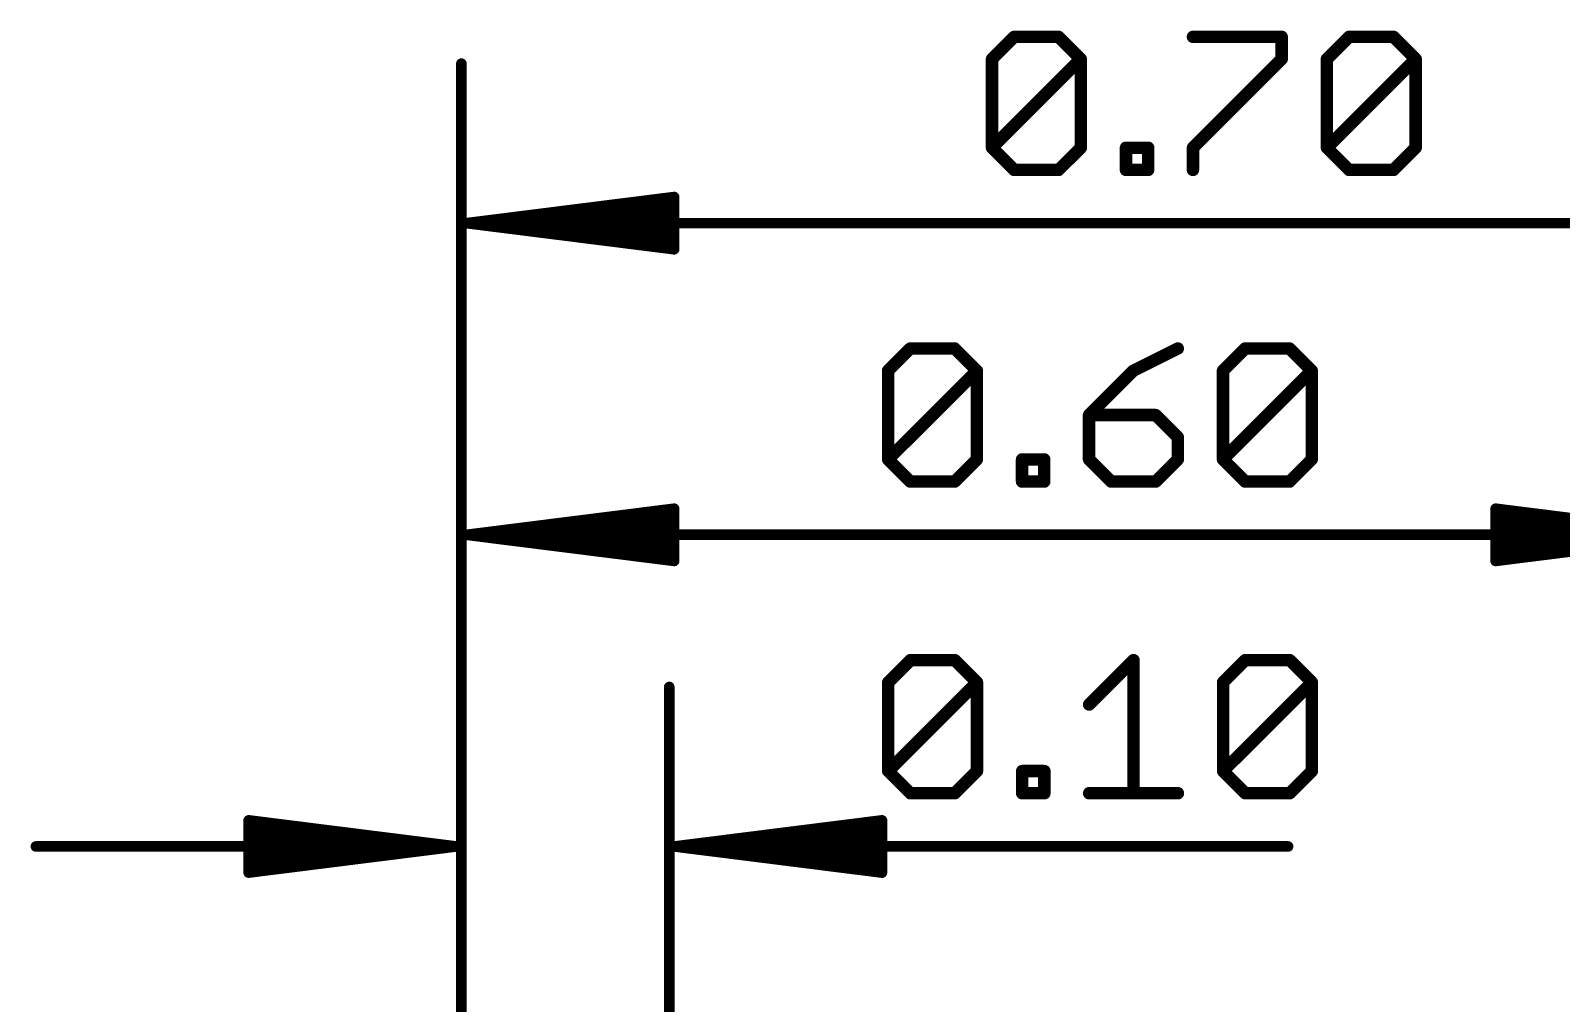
# Model space of a CAD drawing. Extents: x -8.7 to 63.3, y -0.1 to 30.3.
# Drawn here: x -5.27 to 13.44, y 18.4 to 30.29 of the extents above; entities that cross this region are included whole.
import ezdxf

# ---------------------------------------------------------------- set-up
doc = ezdxf.new("R2010")
doc.units = 0
doc.layers.add('47', color=253, linetype='CONTINUOUS')

msp = doc.modelspace()

# ---------------------------------------------------------------- linework, layer by layer
at = {"layer": '47'}
for points, const_width in [([(6.4848, 29.9465), (6.756, 30.2177)], 0.1524), ([(6.756, 30.2177), (7.2983, 30.2177)], 0.1524), ([(7.2983, 30.2177), (7.5695, 29.9465)], 0.1524), ([(8.9405, 30.2177), (10.0252, 30.2177)], 0.1524), ([(10.0252, 30.2177), (10.0252, 29.9465)], 0.1524), ([(10.5777, 29.9465), (10.8489, 30.2177)], 0.1524), ([(10.8489, 30.2177), (11.3912, 30.2177)], 0.1524), ([(11.3912, 30.2177), (11.6624, 29.9465)], 0.1524), ([(0, 17.78), (0, 29.89)], 0.13), ([(6.4848, 28.8619), (6.4848, 29.9465)], 0.1524), ([(6.4848, 28.8619), (7.5695, 29.9465)], 0.1524), ([(7.5695, 29.9465), (7.5695, 28.8619)], 0.1524), ([(10.0252, 29.9465), (8.9405, 28.8619)], 0.1524), ([(10.5777, 28.8619), (10.5777, 29.9465)], 0.1524), ([(10.5777, 28.8619), (11.6624, 29.9465)], 0.1524), ([(11.6624, 29.9465), (11.6624, 28.8619)], 0.1524), ([(6.756, 28.5907), (6.4848, 28.8619)], 0.1524), ([(7.5695, 28.8619), (7.2983, 28.5907)], 0.1524), ([(8.122, 28.5907), (8.122, 28.8619)], 0.1524), ([(8.122, 28.8619), (8.3931, 28.8619)], 0.1524), ([(8.3931, 28.8619), (8.3931, 28.5907)], 0.1524), ([(8.9405, 28.8619), (8.9405, 28.5907)], 0.1524), ([(10.8489, 28.5907), (10.5777, 28.8619)], 0.1524), ([(11.6624, 28.8619), (11.3912, 28.5907)], 0.1524), ([(7.2983, 28.5907), (6.756, 28.5907)], 0.1524), ([(8.3931, 28.5907), (8.122, 28.5907)], 0.1524), ([(11.3912, 28.5907), (10.8489, 28.5907)], 0.1524), ([(0.065, 27.94), (2.6, 28.2592)], 0.13), ([(0.065, 27.94), (2.6, 28.2)], 0.13), ([(2.6, 28.2592), (2.6, 27.6208)], 0.13), ([(0.065, 27.94), (2.6, 28.07)], 0.13), ([(17.715, 27.94), (0.065, 27.94)], 0.13), ([(2.6, 27.6208), (0.065, 27.94)], 0.13), ([(2.6, 27.81), (0.065, 27.94)], 0.13), ([(2.6, 27.68), (0.065, 27.94)], 0.13), ([(5.2148, 26.1365), (5.486, 26.4077)], 0.1524), ([(5.486, 26.4077), (6.0283, 26.4077)], 0.1524), ([(6.0283, 26.4077), (6.2995, 26.1365)], 0.1524), ([(8.7552, 26.4077), (8.2129, 26.1365)], 0.1524), ([(9.3077, 26.1365), (9.5789, 26.4077)], 0.1524), ([(9.5789, 26.4077), (10.1212, 26.4077)], 0.1524), ([(10.1212, 26.4077), (10.3924, 26.1365)], 0.1524), ([(5.2148, 25.0519), (5.2148, 26.1365)], 0.1524), ([(5.2148, 25.0519), (6.2995, 26.1365)], 0.1524), ([(6.2995, 26.1365), (6.2995, 25.0519)], 0.1524), ([(8.2129, 26.1365), (7.6705, 25.5942)], 0.1524), ([(9.3077, 25.0519), (9.3077, 26.1365)], 0.1524), ([(9.3077, 25.0519), (10.3924, 26.1365)], 0.1524), ([(10.3924, 26.1365), (10.3924, 25.0519)], 0.1524), ([(0, 15.24), (0, 26.08)], 0.13), ([(7.6705, 25.5942), (7.6705, 25.0519)], 0.1524), ([(8.484, 25.5942), (7.6705, 25.5942)], 0.1524), ([(8.7552, 25.323), (8.484, 25.5942)], 0.1524), ([(8.7552, 25.0519), (8.7552, 25.323)], 0.1524), ([(5.486, 24.7807), (5.2148, 25.0519)], 0.1524), ([(6.2995, 25.0519), (6.0283, 24.7807)], 0.1524), ([(6.852, 24.7807), (6.852, 25.0519)], 0.1524), ([(6.852, 25.0519), (7.1231, 25.0519)], 0.1524), ([(7.1231, 25.0519), (7.1231, 24.7807)], 0.1524), ([(7.6705, 25.0519), (7.9417, 24.7807)], 0.1524), ([(8.484, 24.7807), (8.7552, 25.0519)], 0.1524), ([(9.5789, 24.7807), (9.3077, 25.0519)], 0.1524), ([(10.3924, 25.0519), (10.1212, 24.7807)], 0.1524), ([(6.0283, 24.7807), (5.486, 24.7807)], 0.1524), ([(7.1231, 24.7807), (6.852, 24.7807)], 0.1524), ([(7.9417, 24.7807), (8.484, 24.7807)], 0.1524), ([(10.1212, 24.7807), (9.5789, 24.7807)], 0.1524), ([(0.065, 24.13), (2.6, 24.4492)], 0.13), ([(2.6, 24.4492), (2.6, 23.8108)], 0.13), ([(15.175, 24.13), (12.64, 24.4492)], 0.13), ([(12.64, 24.4492), (12.64, 23.8108)], 0.13), ([(0.065, 24.13), (2.6, 24.39)], 0.13), ([(0.065, 24.13), (2.6, 24.26)], 0.13), ([(15.175, 24.13), (12.64, 24.39)], 0.13), ([(15.175, 24.13), (12.64, 24.26)], 0.13), ([(15.175, 24.13), (0.065, 24.13)], 0.13), ([(2.6, 23.8108), (0.065, 24.13)], 0.13), ([(2.6, 24), (0.065, 24.13)], 0.13), ([(2.6, 23.87), (0.065, 24.13)], 0.13), ([(12.64, 23.8108), (15.175, 24.13)], 0.13), ([(12.64, 24), (15.175, 24.13)], 0.13), ([(12.64, 23.87), (15.175, 24.13)], 0.13), ([(5.2162, 22.3265), (5.4874, 22.5977)], 0.1524), ([(5.4874, 22.5977), (6.0297, 22.5977)], 0.1524), ([(6.0297, 22.5977), (6.3009, 22.3265)], 0.1524), ([(7.6719, 22.0554), (8.2143, 22.5977)], 0.1524), ([(8.2143, 22.5977), (8.2143, 20.9707)], 0.1524), ([(9.3091, 22.3265), (9.5803, 22.5977)], 0.1524), ([(9.5803, 22.5977), (10.1226, 22.5977)], 0.1524), ([(10.1226, 22.5977), (10.3938, 22.3265)], 0.1524), ([(0, 15.24), (0, 22.27)], 0.13), ([(2.54, 15.24), (2.54, 22.27)], 0.13), ([(5.2162, 21.2419), (5.2162, 22.3265)], 0.1524), ([(5.2162, 21.2419), (6.3009, 22.3265)], 0.1524), ([(6.3009, 22.3265), (6.3009, 21.2419)], 0.1524), ([(9.3091, 21.2419), (9.3091, 22.3265)], 0.1524), ([(9.3091, 21.2419), (10.3938, 22.3265)], 0.1524), ([(10.3938, 22.3265), (10.3938, 21.2419)], 0.1524), ([(5.4874, 20.9707), (5.2162, 21.2419)], 0.1524), ([(6.3009, 21.2419), (6.0297, 20.9707)], 0.1524), ([(6.8534, 20.9707), (6.8534, 21.2419)], 0.1524), ([(6.8534, 21.2419), (7.1245, 21.2419)], 0.1524), ([(7.1245, 21.2419), (7.1245, 20.9707)], 0.1524), ([(9.5803, 20.9707), (9.3091, 21.2419)], 0.1524), ([(10.3938, 21.2419), (10.1226, 20.9707)], 0.1524), ([(6.0297, 20.9707), (5.4874, 20.9707)], 0.1524), ([(7.1245, 20.9707), (6.8534, 20.9707)], 0.1524), ([(7.6719, 20.9707), (8.7566, 20.9707)], 0.1524), ([(10.1226, 20.9707), (9.5803, 20.9707)], 0.1524), ([(-0.065, 20.32), (-2.6, 20.6392)], 0.13), ([(-2.6, 20.6392), (-2.6, 20.0008)], 0.13), ([(-0.065, 20.32), (-2.6, 20.58)], 0.13), ([(2.605, 20.32), (5.14, 20.6392)], 0.13), ([(2.605, 20.32), (5.14, 20.58)], 0.13), ([(5.14, 20.6392), (5.14, 20.0008)], 0.13), ([(-0.065, 20.32), (-2.6, 20.45)], 0.13), ([(2.605, 20.32), (5.14, 20.45)], 0.13), ([(-0.065, 20.32), (-5.2, 20.32)], 0.13), ([(-2.6, 20.0008), (-0.065, 20.32)], 0.13), ([(-2.6, 20.19), (-0.065, 20.32)], 0.13), ([(-2.6, 20.06), (-0.065, 20.32)], 0.13), ([(2.605, 20.32), (10.1028, 20.32)], 0.13), ([(5.14, 20.0008), (2.605, 20.32)], 0.13), ([(5.14, 20.19), (2.605, 20.32)], 0.13), ([(5.14, 20.06), (2.605, 20.32)], 0.13)]:
    msp.add_lwpolyline(points, dxfattribs=dict(at, const_width=const_width))
for points, const_width in [([(6.756, 30.2558, 1), (6.756, 30.1796)], 0.0762), ([(6.7829, 30.1907, 1), (6.729, 30.2446)], 0.0762), ([(7.3252, 30.2446, 1), (7.2714, 30.1907)], 0.0762), ([(7.2983, 30.1796, 1), (7.2983, 30.2558)], 0.0762), ([(8.9405, 30.2558, 1), (8.9405, 30.1796)], 0.0762), ([(10.0633, 30.2177, 1), (9.9871, 30.2177)], 0.0762), ([(10.0252, 30.1796, 1), (10.0252, 30.2558)], 0.0762), ([(10.8489, 30.2558, 1), (10.8489, 30.1796)], 0.0762), ([(10.8758, 30.1907, 1), (10.8219, 30.2446)], 0.0762), ([(11.4181, 30.2446, 1), (11.3643, 30.1907)], 0.0762), ([(11.3912, 30.1796, 1), (11.3912, 30.2558)], 0.0762), ([(0.0325, 29.89, 1), (-0.0325, 29.89)], 0.065), ([(6.5229, 29.9465, 1), (6.4467, 29.9465)], 0.0762), ([(6.4579, 29.9735, 1), (6.5118, 29.9196)], 0.0762), ([(7.6076, 29.9465, 1), (7.5314, 29.9465)], 0.0762), ([(7.5964, 29.9196, 1), (7.5425, 29.9735)], 0.0762), ([(7.5425, 29.9196, 1), (7.5964, 29.9735)], 0.0762), ([(9.9871, 29.9465, 1), (10.0633, 29.9465)], 0.0762), ([(10.0521, 29.9196, 1), (9.9983, 29.9735)], 0.0762), ([(10.6158, 29.9465, 1), (10.5396, 29.9465)], 0.0762), ([(10.5508, 29.9735, 1), (10.6046, 29.9196)], 0.0762), ([(11.7005, 29.9465, 1), (11.6243, 29.9465)], 0.0762), ([(11.6893, 29.9196, 1), (11.6354, 29.9735)], 0.0762), ([(11.6354, 29.9196, 1), (11.6893, 29.9735)], 0.0762), ([(6.5118, 28.8888, 1), (6.4579, 28.8349)], 0.0762), ([(6.4579, 28.8888, 1), (6.5118, 28.8349)], 0.0762), ([(6.4467, 28.8619, 1), (6.5229, 28.8619)], 0.0762), ([(7.5314, 28.8619, 1), (7.6076, 28.8619)], 0.0762), ([(7.5964, 28.8349, 1), (7.5425, 28.8888)], 0.0762), ([(8.1601, 28.8619, 1), (8.0839, 28.8619)], 0.0762), ([(8.122, 28.9, 1), (8.122, 28.8238)], 0.0762), ([(8.4312, 28.8619, 1), (8.355, 28.8619)], 0.0762), ([(8.3931, 28.8238, 1), (8.3931, 28.9)], 0.0762), ([(8.9786, 28.8619, 1), (8.9024, 28.8619)], 0.0762), ([(8.9136, 28.8888, 1), (8.9675, 28.8349)], 0.0762), ([(10.6046, 28.8888, 1), (10.5508, 28.8349)], 0.0762), ([(10.5508, 28.8888, 1), (10.6046, 28.8349)], 0.0762), ([(10.5396, 28.8619, 1), (10.6158, 28.8619)], 0.0762), ([(11.6243, 28.8619, 1), (11.7005, 28.8619)], 0.0762), ([(11.6893, 28.8349, 1), (11.6354, 28.8888)], 0.0762), ([(6.756, 28.6288, 1), (6.756, 28.5526)], 0.0762), ([(6.729, 28.5638, 1), (6.7829, 28.6176)], 0.0762), ([(7.2714, 28.6176, 1), (7.3252, 28.5638)], 0.0762), ([(7.2983, 28.5526, 1), (7.2983, 28.6288)], 0.0762), ([(8.122, 28.6288, 1), (8.122, 28.5526)], 0.0762), ([(8.0839, 28.5907, 1), (8.1601, 28.5907)], 0.0762), ([(8.355, 28.5907, 1), (8.4312, 28.5907)], 0.0762), ([(8.3931, 28.5526, 1), (8.3931, 28.6288)], 0.0762), ([(8.9024, 28.5907, 1), (8.9786, 28.5907)], 0.0762), ([(10.8489, 28.6288, 1), (10.8489, 28.5526)], 0.0762), ([(10.8219, 28.5638, 1), (10.8758, 28.6176)], 0.0762), ([(11.3643, 28.6176, 1), (11.4181, 28.5638)], 0.0762), ([(11.3912, 28.5526, 1), (11.3912, 28.6288)], 0.0762), ([(2.6325, 28.2592, 1), (2.5675, 28.2592)], 0.065), ([(2.6041, 28.227, 1), (2.5959, 28.2915)], 0.065), ([(2.6033, 28.1677, 1), (2.5967, 28.2323)], 0.065), ([(2.6017, 28.0375, 1), (2.5983, 28.1025)], 0.065), ([(0.065, 27.9725, 1), (0.065, 27.9075)], 0.065), ([(0.0691, 27.9722, 1), (0.0609, 27.9078)], 0.065), ([(0.0633, 27.9725, 1), (0.0667, 27.9075)], 0.065), ([(0.0667, 27.9725, 1), (0.0633, 27.9075)], 0.065), ([(0.0683, 27.9723, 1), (0.0617, 27.9077)], 0.065), ([(0.0617, 27.9723, 1), (0.0683, 27.9077)], 0.065), ([(0.0609, 27.9722, 1), (0.0691, 27.9078)], 0.065), ([(2.5967, 27.6477, 1), (2.6033, 27.7123)], 0.065), ([(2.5983, 27.7775, 1), (2.6017, 27.8425)], 0.065), ([(2.5675, 27.6208, 1), (2.6325, 27.6208)], 0.065), ([(2.5959, 27.5885, 1), (2.6041, 27.653)], 0.065), ([(5.486, 26.4458, 1), (5.486, 26.3696)], 0.0762), ([(5.5129, 26.3807, 1), (5.459, 26.4346)], 0.0762), ([(6.0552, 26.4346, 1), (6.0014, 26.3807)], 0.0762), ([(6.0283, 26.3696, 1), (6.0283, 26.4458)], 0.0762), ([(8.7722, 26.3736, 1), (8.7382, 26.4418)], 0.0762), ([(9.5789, 26.4458, 1), (9.5789, 26.3696)], 0.0762), ([(9.6058, 26.3807, 1), (9.5519, 26.4346)], 0.0762), ([(10.1481, 26.4346, 1), (10.0943, 26.3807)], 0.0762), ([(10.1212, 26.3696, 1), (10.1212, 26.4458)], 0.0762), ([(5.2529, 26.1365, 1), (5.1767, 26.1365)], 0.0762), ([(5.1879, 26.1635, 1), (5.2418, 26.1096)], 0.0762), ([(6.3376, 26.1365, 1), (6.2614, 26.1365)], 0.0762), ([(6.3264, 26.1096, 1), (6.2725, 26.1635)], 0.0762), ([(6.2725, 26.1096, 1), (6.3264, 26.1635)], 0.0762), ([(8.1958, 26.1706, 1), (8.2299, 26.1024)], 0.0762), ([(8.2398, 26.1096, 1), (8.1859, 26.1635)], 0.0762), ([(9.3458, 26.1365, 1), (9.2696, 26.1365)], 0.0762), ([(9.2808, 26.1635, 1), (9.3346, 26.1096)], 0.0762), ([(10.4305, 26.1365, 1), (10.3543, 26.1365)], 0.0762), ([(10.4193, 26.1096, 1), (10.3654, 26.1635)], 0.0762), ([(10.3654, 26.1096, 1), (10.4193, 26.1635)], 0.0762), ([(0.0325, 26.08, 1), (-0.0325, 26.08)], 0.065), ([(7.7086, 25.5942, 1), (7.6324, 25.5942)], 0.0762), ([(7.6705, 25.6323, 1), (7.6705, 25.5561)], 0.0762), ([(7.6436, 25.6211, 1), (7.6975, 25.5673)], 0.0762), ([(8.511, 25.6211, 1), (8.4571, 25.5673)], 0.0762), ([(8.484, 25.5561, 1), (8.484, 25.6323)], 0.0762), ([(8.7933, 25.323, 1), (8.7171, 25.323)], 0.0762), ([(8.7283, 25.2961, 1), (8.7821, 25.35)], 0.0762), ([(5.2418, 25.0788, 1), (5.1879, 25.0249)], 0.0762), ([(5.1879, 25.0788, 1), (5.2418, 25.0249)], 0.0762), ([(5.1767, 25.0519, 1), (5.2529, 25.0519)], 0.0762), ([(6.2614, 25.0519, 1), (6.3376, 25.0519)], 0.0762), ([(6.3264, 25.0249, 1), (6.2725, 25.0788)], 0.0762), ([(6.8901, 25.0519, 1), (6.8139, 25.0519)], 0.0762), ([(6.852, 25.09, 1), (6.852, 25.0138)], 0.0762), ([(7.1612, 25.0519, 1), (7.085, 25.0519)], 0.0762), ([(7.1231, 25.0138, 1), (7.1231, 25.09)], 0.0762), ([(7.6975, 25.0788, 1), (7.6436, 25.0249)], 0.0762), ([(7.6324, 25.0519, 1), (7.7086, 25.0519)], 0.0762), ([(8.7171, 25.0519, 1), (8.7933, 25.0519)], 0.0762), ([(8.7821, 25.0249, 1), (8.7283, 25.0788)], 0.0762), ([(9.3346, 25.0788, 1), (9.2808, 25.0249)], 0.0762), ([(9.2808, 25.0788, 1), (9.3346, 25.0249)], 0.0762), ([(9.2696, 25.0519, 1), (9.3458, 25.0519)], 0.0762), ([(10.3543, 25.0519, 1), (10.4305, 25.0519)], 0.0762), ([(10.4193, 25.0249, 1), (10.3654, 25.0788)], 0.0762), ([(5.486, 24.8188, 1), (5.486, 24.7426)], 0.0762), ([(5.459, 24.7538, 1), (5.5129, 24.8076)], 0.0762), ([(6.0014, 24.8076, 1), (6.0552, 24.7538)], 0.0762), ([(6.0283, 24.7426, 1), (6.0283, 24.8188)], 0.0762), ([(6.852, 24.8188, 1), (6.852, 24.7426)], 0.0762), ([(6.8139, 24.7807, 1), (6.8901, 24.7807)], 0.0762), ([(7.085, 24.7807, 1), (7.1612, 24.7807)], 0.0762), ([(7.1231, 24.7426, 1), (7.1231, 24.8188)], 0.0762), ([(7.9417, 24.8188, 1), (7.9417, 24.7426)], 0.0762), ([(7.9148, 24.7538, 1), (7.9686, 24.8076)], 0.0762), ([(8.4571, 24.8076, 1), (8.511, 24.7538)], 0.0762), ([(8.484, 24.7426, 1), (8.484, 24.8188)], 0.0762), ([(9.5789, 24.8188, 1), (9.5789, 24.7426)], 0.0762), ([(9.5519, 24.7538, 1), (9.6058, 24.8076)], 0.0762), ([(10.0943, 24.8076, 1), (10.1481, 24.7538)], 0.0762), ([(10.1212, 24.7426, 1), (10.1212, 24.8188)], 0.0762), ([(2.6325, 24.4492, 1), (2.5675, 24.4492)], 0.065), ([(2.6041, 24.417, 1), (2.5959, 24.4815)], 0.065), ([(12.6441, 24.4815, 1), (12.6359, 24.417)], 0.065), ([(12.6725, 24.4492, 1), (12.6075, 24.4492)], 0.065), ([(2.6033, 24.3577, 1), (2.5967, 24.4223)], 0.065), ([(2.6017, 24.2275, 1), (2.5983, 24.2925)], 0.065), ([(12.6433, 24.4223, 1), (12.6367, 24.3577)], 0.065), ([(12.6417, 24.2925, 1), (12.6383, 24.2275)], 0.065), ([(0.065, 24.1625, 1), (0.065, 24.0975)], 0.065), ([(0.0691, 24.1622, 1), (0.0609, 24.0978)], 0.065), ([(0.0633, 24.1625, 1), (0.0667, 24.0975)], 0.065), ([(0.0667, 24.1625, 1), (0.0633, 24.0975)], 0.065), ([(0.0683, 24.1623, 1), (0.0617, 24.0977)], 0.065), ([(0.0617, 24.1623, 1), (0.0683, 24.0977)], 0.065), ([(0.0609, 24.1622, 1), (0.0691, 24.0978)], 0.065), ([(2.5983, 23.9675, 1), (2.6017, 24.0325)], 0.065), ([(12.6383, 24.0325, 1), (12.6417, 23.9675)], 0.065), ([(2.5675, 23.8108, 1), (2.6325, 23.8108)], 0.065), ([(2.5959, 23.7785, 1), (2.6041, 23.843)], 0.065), ([(2.5967, 23.8377, 1), (2.6033, 23.9023)], 0.065), ([(12.6367, 23.9023, 1), (12.6433, 23.8377)], 0.065), ([(12.6359, 23.843, 1), (12.6441, 23.7785)], 0.065), ([(12.6075, 23.8108, 1), (12.6725, 23.8108)], 0.065), ([(5.4874, 22.6358, 1), (5.4874, 22.5596)], 0.0762), ([(5.5143, 22.5707, 1), (5.4604, 22.6246)], 0.0762), ([(6.0566, 22.6246, 1), (6.0028, 22.5707)], 0.0762), ([(6.0297, 22.5596, 1), (6.0297, 22.6358)], 0.0762), ([(8.2524, 22.5977, 1), (8.1762, 22.5977)], 0.0762), ([(8.2412, 22.5707, 1), (8.1873, 22.6246)], 0.0762), ([(9.5803, 22.6358, 1), (9.5803, 22.5596)], 0.0762), ([(9.6072, 22.5707, 1), (9.5533, 22.6246)], 0.0762), ([(10.1495, 22.6246, 1), (10.0956, 22.5707)], 0.0762), ([(10.1226, 22.5596, 1), (10.1226, 22.6358)], 0.0762), ([(0.0325, 22.27, 1), (-0.0325, 22.27)], 0.065), ([(2.5725, 22.27, 1), (2.5075, 22.27)], 0.065), ([(5.2543, 22.3265, 1), (5.1781, 22.3265)], 0.0762), ([(5.1893, 22.3535, 1), (5.2431, 22.2996)], 0.0762), ([(6.339, 22.3265, 1), (6.2628, 22.3265)], 0.0762), ([(6.3278, 22.2996, 1), (6.2739, 22.3535)], 0.0762), ([(6.2739, 22.2996, 1), (6.3278, 22.3535)], 0.0762), ([(9.2821, 22.3535, 1), (9.336, 22.2996)], 0.0762), ([(9.3472, 22.3265, 1), (9.271, 22.3265)], 0.0762), ([(10.4319, 22.3265, 1), (10.3557, 22.3265)], 0.0762), ([(10.4207, 22.2996, 1), (10.3668, 22.3535)], 0.0762), ([(10.3668, 22.2996, 1), (10.4207, 22.3535)], 0.0762), ([(7.645, 22.0823, 1), (7.6989, 22.0284)], 0.0762), ([(5.2431, 21.2688, 1), (5.1893, 21.2149)], 0.0762), ([(5.1893, 21.2688, 1), (5.2431, 21.2149)], 0.0762), ([(5.1781, 21.2419, 1), (5.2543, 21.2419)], 0.0762), ([(6.2628, 21.2419, 1), (6.339, 21.2419)], 0.0762), ([(6.3278, 21.2149, 1), (6.2739, 21.2688)], 0.0762), ([(6.8915, 21.2419, 1), (6.8153, 21.2419)], 0.0762), ([(6.8534, 21.28, 1), (6.8534, 21.2038)], 0.0762), ([(7.1626, 21.2419, 1), (7.0864, 21.2419)], 0.0762), ([(7.1245, 21.2038, 1), (7.1245, 21.28)], 0.0762), ([(9.336, 21.2688, 1), (9.2821, 21.2149)], 0.0762), ([(9.2821, 21.2688, 1), (9.336, 21.2149)], 0.0762), ([(9.271, 21.2419, 1), (9.3472, 21.2419)], 0.0762), ([(10.3557, 21.2419, 1), (10.4319, 21.2419)], 0.0762), ([(10.4207, 21.2149, 1), (10.3668, 21.2688)], 0.0762), ([(5.4874, 21.0088, 1), (5.4874, 20.9326)], 0.0762), ([(5.4604, 20.9438, 1), (5.5143, 20.9976)], 0.0762), ([(6.0028, 20.9976, 1), (6.0566, 20.9438)], 0.0762), ([(6.0297, 20.9326, 1), (6.0297, 21.0088)], 0.0762), ([(6.8534, 21.0088, 1), (6.8534, 20.9326)], 0.0762), ([(6.8153, 20.9707, 1), (6.8915, 20.9707)], 0.0762), ([(7.0864, 20.9707, 1), (7.1626, 20.9707)], 0.0762), ([(7.1245, 20.9326, 1), (7.1245, 21.0088)], 0.0762), ([(7.6719, 21.0088, 1), (7.6719, 20.9326)], 0.0762), ([(8.1762, 20.9707, 1), (8.2524, 20.9707)], 0.0762), ([(8.7566, 20.9326, 1), (8.7566, 21.0088)], 0.0762), ([(9.5803, 21.0088, 1), (9.5803, 20.9326)], 0.0762), ([(9.5533, 20.9438, 1), (9.6072, 20.9976)], 0.0762), ([(10.0956, 20.9976, 1), (10.1495, 20.9438)], 0.0762), ([(10.1226, 20.9326, 1), (10.1226, 21.0088)], 0.0762), ([(-2.5959, 20.6715, 1), (-2.6041, 20.607)], 0.065), ([(-2.5675, 20.6392, 1), (-2.6325, 20.6392)], 0.065), ([(-2.5967, 20.6123, 1), (-2.6033, 20.5477)], 0.065), ([(5.1725, 20.6392, 1), (5.1075, 20.6392)], 0.065), ([(5.1441, 20.607, 1), (5.1359, 20.6715)], 0.065), ([(5.1433, 20.5477, 1), (5.1367, 20.6123)], 0.065), ([(-2.5983, 20.4825, 1), (-2.6017, 20.4175)], 0.065), ([(5.1417, 20.4175, 1), (5.1383, 20.4825)], 0.065), ([(-5.2, 20.3525, 1), (-5.2, 20.2875)], 0.065), ([(-2.6017, 20.2225, 1), (-2.5983, 20.1575)], 0.065), ([(-0.0609, 20.2878, 1), (-0.0691, 20.3522)], 0.065), ([(-0.0691, 20.2878, 1), (-0.0609, 20.3522)], 0.065), ([(-0.0617, 20.2877, 1), (-0.0683, 20.3523)], 0.065), ([(-0.0683, 20.2877, 1), (-0.0617, 20.3523)], 0.065), ([(-0.0667, 20.2875, 1), (-0.0633, 20.3525)], 0.065), ([(-0.0633, 20.2875, 1), (-0.0667, 20.3525)], 0.065), ([(-0.065, 20.2875, 1), (-0.065, 20.3525)], 0.065), ([(2.605, 20.3525, 1), (2.605, 20.2875)], 0.065), ([(2.6091, 20.3522, 1), (2.6009, 20.2878)], 0.065), ([(2.6033, 20.3525, 1), (2.6067, 20.2875)], 0.065), ([(2.6067, 20.3525, 1), (2.6033, 20.2875)], 0.065), ([(2.6083, 20.3523, 1), (2.6017, 20.2877)], 0.065), ([(2.6017, 20.3523, 1), (2.6083, 20.2877)], 0.065), ([(2.6009, 20.3522, 1), (2.6091, 20.2878)], 0.065), ([(5.1383, 20.1575, 1), (5.1417, 20.2225)], 0.065), ([(10.1028, 20.2875, 1), (10.1028, 20.3525)], 0.065), ([(-2.6033, 20.0923, 1), (-2.5967, 20.0277)], 0.065), ([(-2.6041, 20.033, 1), (-2.5959, 19.9685)], 0.065), ([(-2.6325, 20.0008, 1), (-2.5675, 20.0008)], 0.065), ([(5.1075, 20.0008, 1), (5.1725, 20.0008)], 0.065), ([(5.1359, 19.9685, 1), (5.1441, 20.033)], 0.065), ([(5.1367, 20.0277, 1), (5.1433, 20.0923)], 0.065)]:
    msp.add_lwpolyline(points, format="xyb", dxfattribs=dict(at, const_width=const_width))

doc.saveas('drawing.dxf')
